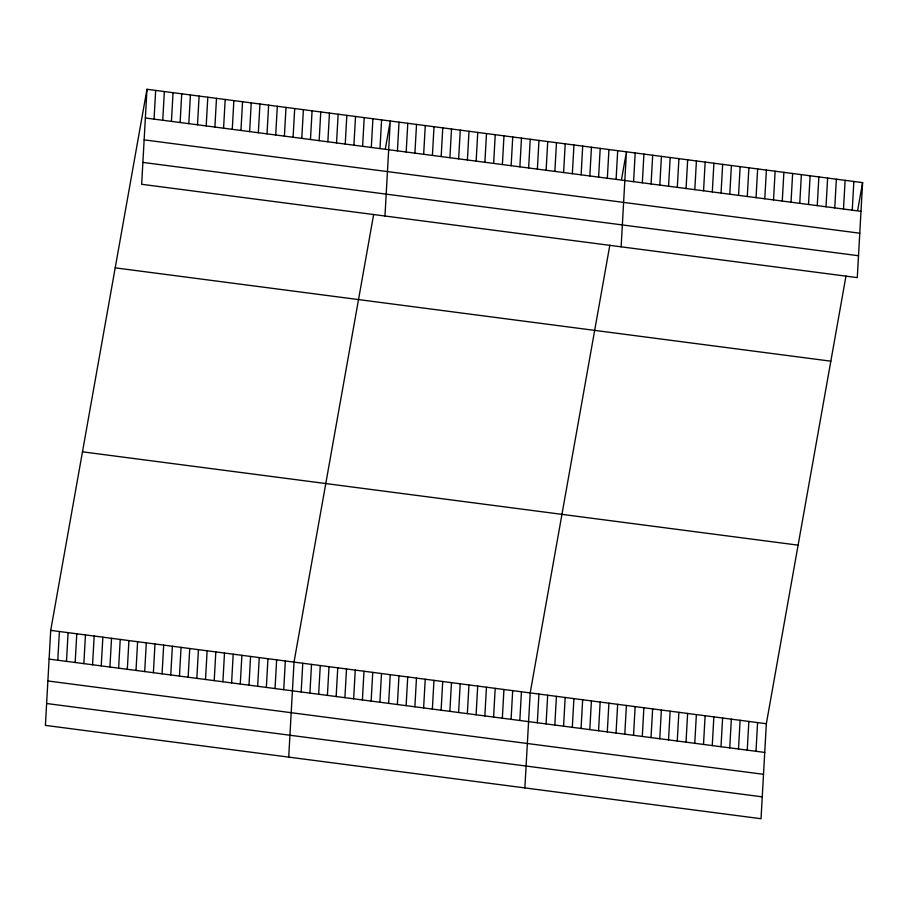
<?xml version="1.0" encoding="UTF-8"?>
<svg xmlns="http://www.w3.org/2000/svg" width="908" height="908" viewBox="0 0 908 908"><rect width="100%" height="100%" fill="white"/><g stroke="black" fill="none" stroke-linecap="round" stroke-linejoin="round"><path stroke-width="1.36" d="M146.971 89.279L141.659 184.279L857.288 277.621L862.6 182.621L146.971 89.279L50.712 630.379L45.4 725.379L761.029 818.721L766.341 723.721L845.984 276.021M57.794 660.23L59.406 631.514M66.488 661.365L68.089 632.649M75.171 662.488L76.783 633.784M83.865 663.623L85.465 634.919M92.559 664.758L94.16 636.054M101.242 665.893L102.854 637.178M109.936 667.028L111.536 638.313M118.619 668.163L120.231 639.448M154.054 119.118L155.665 90.414M127.313 669.298L128.925 640.583M162.748 120.253L164.348 91.549M136.007 670.422L137.607 641.718M171.43 121.388L173.042 92.684M144.69 671.557L146.302 642.853M180.124 122.523L181.725 93.808M153.384 672.692L154.984 643.988M188.819 123.658L190.419 94.943M162.078 673.827L163.678 645.111M197.501 124.793L199.113 96.078M170.761 674.962L172.372 646.246M206.195 125.928L207.796 97.213M179.455 676.097L181.055 647.381M214.89 127.052L216.49 98.348M188.138 677.232L189.749 648.516M223.572 128.187L225.184 99.483M196.832 678.355L198.432 649.651M232.266 129.322L233.867 100.618M205.526 679.49L207.126 650.786M240.949 130.457L242.561 101.741M214.209 680.625L215.82 651.921M249.643 131.592L251.244 102.876M222.903 681.76L224.503 653.045M258.337 132.727L259.938 104.011M231.597 682.895L233.197 654.18M267.02 133.862L268.632 105.146M240.279 684.03L241.891 655.315M275.714 134.986L277.315 106.281M248.974 685.165L250.574 656.45M284.397 136.121L286.009 107.416M257.656 686.289L259.268 657.585M293.091 137.256L294.703 108.551M266.35 687.424L267.951 658.72M301.785 138.391L303.386 109.675M275.045 688.559L276.645 659.855M310.468 139.526L312.08 110.81M283.727 689.694L285.339 660.979M319.162 140.661L320.762 111.945M288.71 757.113L294.022 662.114L373.665 214.413M327.856 141.796L329.456 113.08M301.172 691.964L302.773 663.26M336.539 142.919L338.151 114.215M309.912 693.11L311.523 664.395M345.233 144.054L346.833 115.35M318.663 694.245L320.263 665.541M353.916 145.189L355.527 116.485M327.402 695.392L329.014 666.676M362.61 146.324L364.21 117.609M336.153 696.527L337.753 667.823M371.304 147.459L372.904 118.744M344.904 697.673L346.504 668.958M379.987 148.594L381.598 119.879M353.643 698.808L355.255 670.104M384.969 216.013L390.281 121.014L385.401 148.481M362.394 699.955L363.995 671.239M397.432 150.864L399.032 122.16M371.134 701.09L372.745 672.385M406.171 152.011L407.783 123.295M379.885 702.236L381.496 673.52M414.922 153.146L416.522 124.441M388.635 703.371L390.236 674.667M423.661 154.292L425.273 125.576M397.375 704.517L398.987 675.802M432.412 155.427L434.013 126.723M406.126 705.652L407.726 676.948M441.163 156.573L442.764 127.858M414.877 706.799L416.477 678.083M449.903 157.708L451.514 129.004M423.616 707.934L425.228 679.229M458.654 158.855L460.254 130.139M432.367 709.08L433.967 680.364M467.404 159.99L469.005 131.285M441.106 710.215L442.718 681.511M476.144 161.136L477.756 132.42M449.857 711.361L451.469 682.646M484.895 162.271L486.495 133.567M458.608 712.508L460.208 683.792M493.634 163.417L495.246 134.702M467.348 713.643L468.959 684.927M502.385 164.552L503.985 135.848M476.098 714.789L477.699 686.073M511.136 165.699L512.736 136.983M484.849 715.924L486.45 687.208M519.875 166.834L521.487 138.13M493.589 717.07L495.201 688.355M528.626 167.98L530.227 139.264M502.34 718.205L503.94 689.49M537.377 169.115L538.977 140.411M511.079 719.352L512.691 690.636M546.117 170.261L547.728 141.546M519.83 720.487L521.442 691.771M554.867 171.396L556.468 142.692M524.869 787.917L530.181 692.918L609.824 245.217M563.607 172.543L565.219 143.827M537.32 722.768L538.932 694.064M572.358 173.678L573.958 144.974M546.071 723.914L547.672 695.199M581.109 174.824L582.709 146.109M554.822 725.049L556.422 696.345M589.848 175.959L591.46 147.255M563.562 726.196L565.173 697.48M598.599 177.105L600.199 148.39M572.312 727.331L573.913 698.627M607.339 178.24L608.95 149.536M581.052 728.477L582.664 699.762M616.089 179.387L617.701 150.671M589.803 729.612L591.414 700.908M621.129 246.817L626.441 151.818L621.56 179.285M598.554 730.758L600.154 702.043M633.58 181.668L635.191 152.953M607.293 731.893L608.905 703.189M642.331 182.803L643.931 154.099M616.044 733.04L617.644 704.324M651.081 183.949L652.682 155.234M624.795 734.175L626.395 705.471M659.821 185.084L661.433 156.38M633.534 735.321L635.146 706.606M668.572 186.231L670.172 157.515M642.285 736.456L643.885 707.752M677.311 187.366L678.923 158.662M651.025 737.602L652.636 708.887M686.062 188.512L687.674 159.797M659.775 738.737L661.376 710.033M694.813 189.647L696.413 160.943M668.526 739.884L670.127 711.168M703.552 190.793L705.164 162.078M677.266 741.019L678.878 712.315M712.303 191.928L713.904 163.224M686.017 742.165L687.617 713.45M721.054 193.075L722.655 164.359M694.768 743.3L696.368 714.596M729.794 194.221L731.405 165.506M703.507 744.447L705.119 715.731M738.545 195.356L740.145 166.641M712.258 745.582L713.858 716.877M747.284 196.503L748.896 167.787M720.997 746.728L722.609 718.012M756.035 197.638L757.647 168.922M729.748 747.863L731.349 719.159M764.786 198.784L766.386 170.068M738.499 749.009L740.099 720.294M773.525 199.919L775.137 171.203M747.239 750.144L748.85 721.44M782.276 201.065L783.876 172.35M755.989 751.291L757.59 722.575M791.027 202.2L792.627 173.485M799.766 203.347L801.378 174.631M808.517 204.482L810.118 175.777M817.257 205.628L818.868 176.912M826.008 206.763L827.619 178.059M834.758 207.909L836.359 179.194M843.498 209.044L845.11 180.34M852.249 210.191L853.849 181.475M857.708 210.088L862.6 182.621M145.371 117.995L861 211.326M144.145 139.866L859.774 233.208M142.885 162.407L858.514 255.738M115.203 267.849L830.831 361.18M82.48 451.821L798.109 545.152M50.712 630.379L766.341 723.721M49.111 659.095L764.74 752.426M47.886 680.966L763.515 774.308M46.626 703.507L762.255 796.849"/></g></svg>
